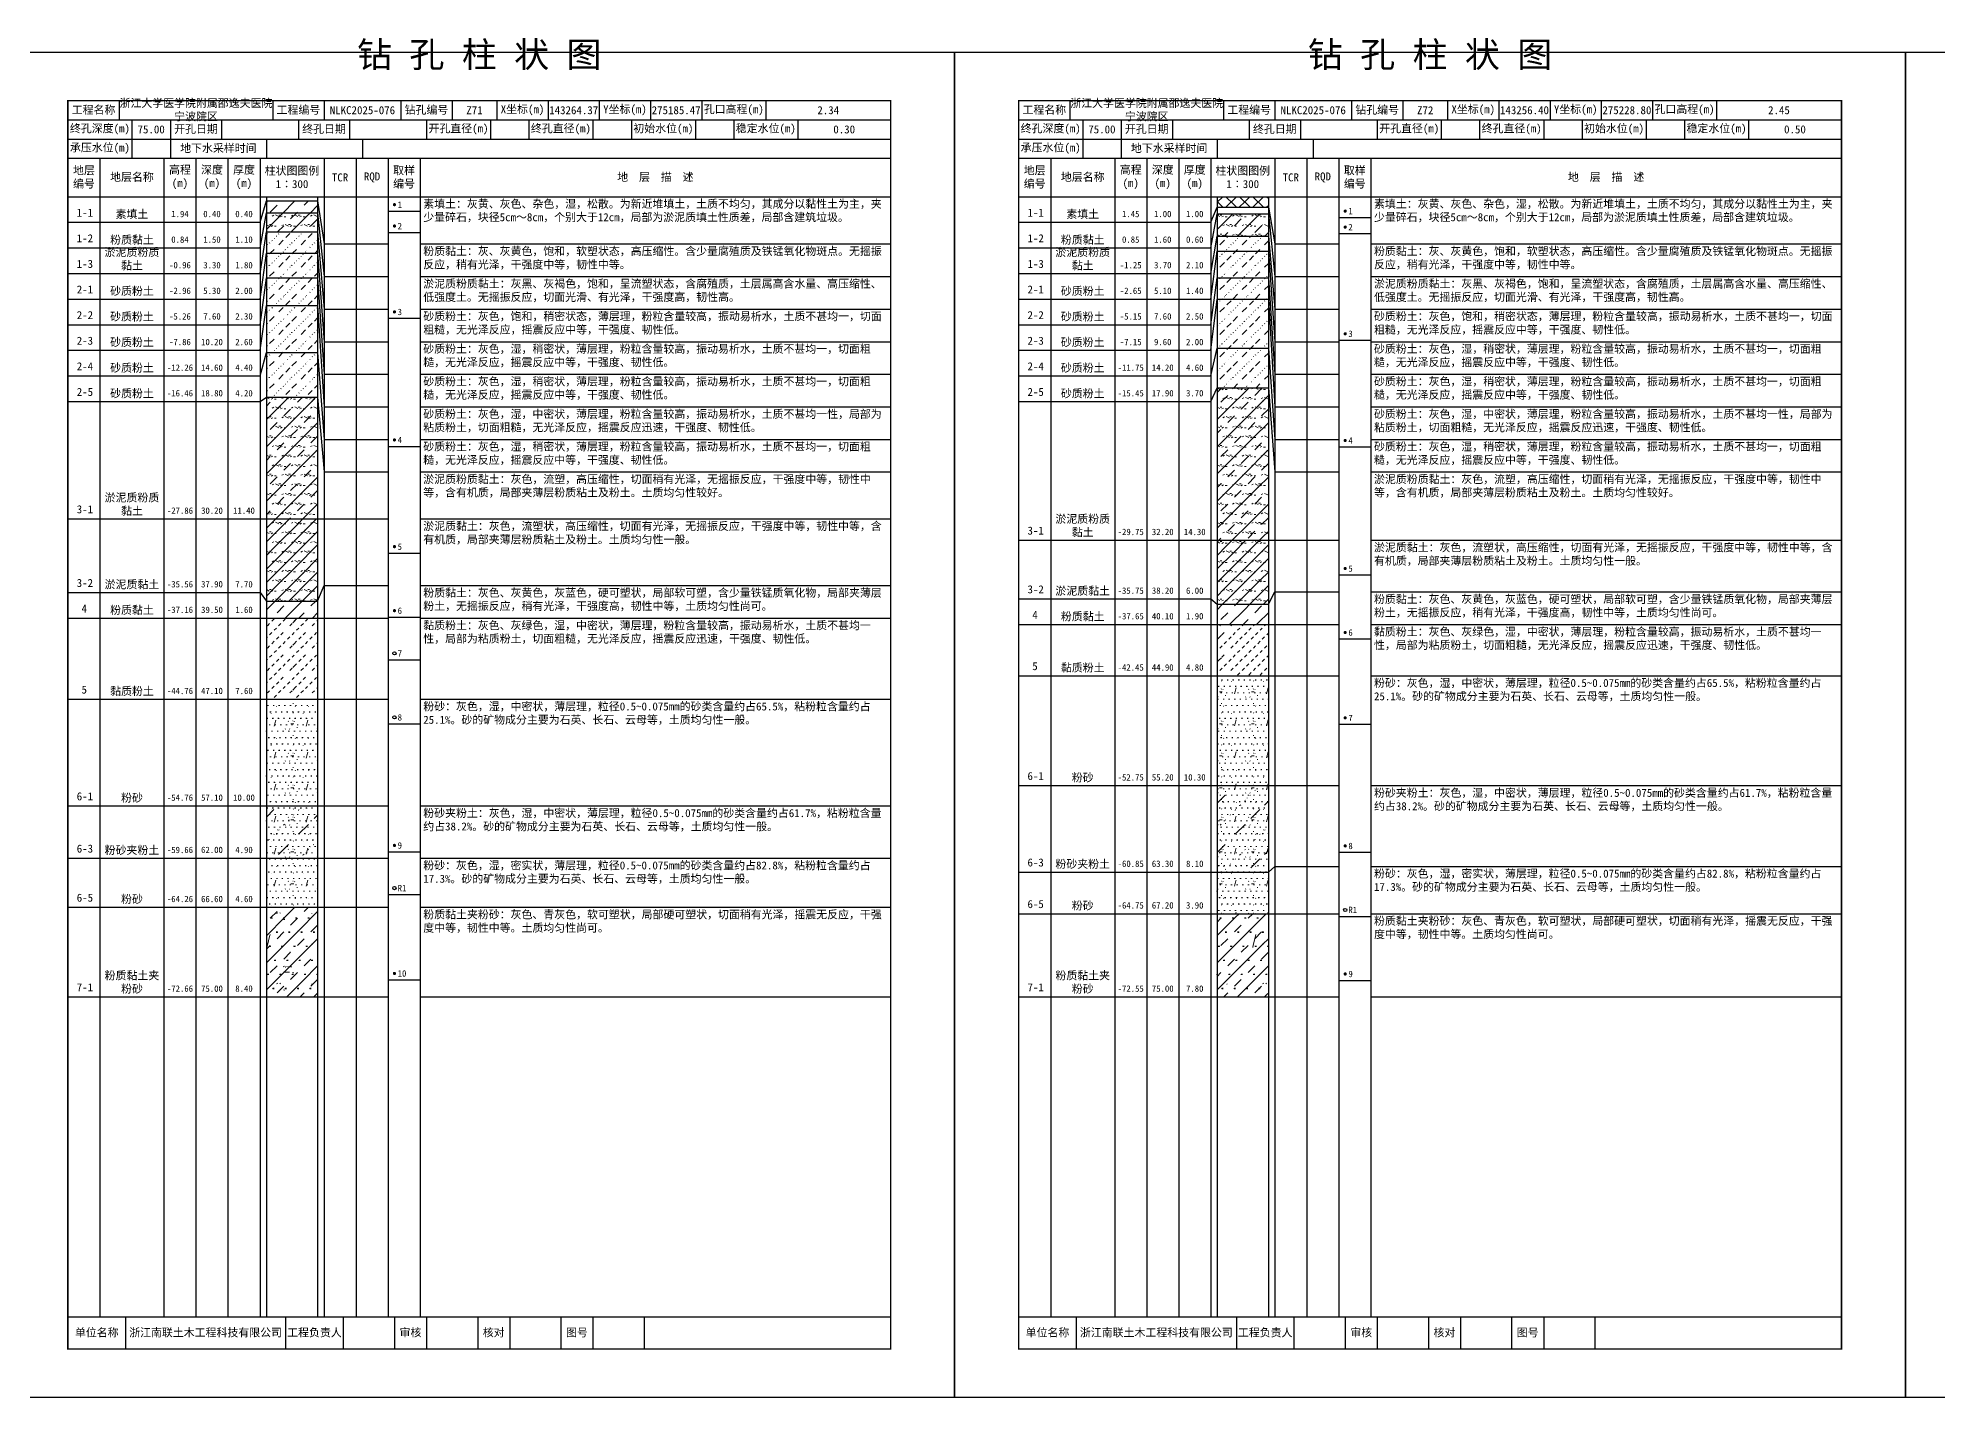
# Model space of a CAD drawing. Extents: x 297 to 65340, y 0 to 425.
# Drawn here: x 53471 to 54064, y 0 to 425 of the extents above; entities that cross this region are included whole.
import ezdxf
from ezdxf.enums import TextEntityAlignment as Align

# ---------------------------------------------------------------- set-up
doc = ezdxf.new("R2010")
doc.units = 0
doc.layers.get('0').update_dxf_attribs({"linetype": 'CONTINUOUS'})
doc.layers.add('FRAME', color=7, linetype='CONTINUOUS')
doc.layers.add('STRATUM', color=7, linetype='CONTINUOUS')
doc.layers.add('HATCH', color=7, linetype='CONTINUOUS', lineweight=13)
doc.styles.add('ST', font='')
doc.styles.get('ST').set_extended_font_data('SimSun')
pattern_1 = [(45, (0, 0), (-4.2426407, 4.2426407), [10, 0]), (45, (1.061, -3.182), (-2.12132034, 6.363961), [3, -3])]
pattern_2 = [(45, (0, 0), (-4.2426407, 4.2426407), [10, 0]), (45, (1.061, -3.182), (-2.12132034, 6.363961), [3, -3]), (26.565, (1.0741, -0.2536), (5.99982296, 5.99981224), [0.567, -12.849]), (0, (0.507, -0.2536), (0, 6), [0.567, -5.433]), (26.565, (-1.5813, 0), (5.99982296, 5.99981224), [0.567, -12.849]), (0, (-1.074, 0.2536), (0, 6), [0.567, -5.433]), (153.435, (0.5071, -0.2536), (-5.9998176, -5.36e-06), [1.134, -12.2826]), (26.565, (4.0741, 2.7464), (5.99982296, 5.99981224), [0.567, -12.849]), (0, (3.507, 2.7464), (0, 6), [0.567, -5.433]), (26.565, (1.4187, 3), (5.99982296, 5.99981224), [0.567, -12.849]), (0, (1.926, 3.2536), (0, 6), [0.567, -5.433]), (153.435, (3.5071, 2.7464), (-5.9998176, -5.36e-06), [1.134, -12.2826])]
pattern_3 = [(45.000006, (0, 0), (-7.3e-07, 6.99998237), [1.971956, -7.927535]), (45.000006, (2.813, 2.829), (-7.3e-07, 6.99998237), [1.99367, -7.905828]), (45.000006, (5.0675, 5.082), (-7.3e-07, 6.99998237), [1.813609, -8.085882]), (26.565052, (0, 3.5), (7.00000042, 7.00000017), [0.0965, -15.555976]), (36.869899, (0.7, 4.2), (6.999999835, 7.000000165), [0.197747, -34.802253]), (315.00001, (3.5, 6.976), (6.99998237, 1.2e-06), [0.033054, -9.866441]), (26.565052, (3.5, 0), (7.00000042, 7.00000017), [0.144749, -15.507727]), (26.565052, (4.2, 0.7), (7.00000042, 7.00000017), [0.10528, -15.547196]), (90.000004, (4.55, 1.05), (-7, -5e-07), [0.028767, -6.971233]), (26.565052, (4.9, 1.4), (7.00000042, 7.00000017), [0.091014, -31.213938]), (36.869899, (5.6, 2.1), (6.999999835, 7.000000165), [0.110692, -34.889308]), (45.000002, (6.3, 2.8), (-2.4e-07, 6.99998237), [0.109112, -9.790383]), (315.00001, (6.914, 3.548), (6.99998237, 1.2e-06), [0.033054, -9.866441]), (36.869898, (1.4, 4.9), (6.999999957, 7.000000043), [0.10224, -34.89776]), (53.130103, (2.1, 5.6), (13.999999763, 21.000000158), [0.134384, -34.865616]), (53.130103, (2.8, 6.3), (13.999999763, 21.000000158), [0.126246, -34.873754])]
pattern_4 = [(45, (0, 0), (-2.12132034, 2.12132034), [10, 0]), (26.565, (1.0741, -0.2536), (5.99982296, 5.99981224), [0.567, -12.849]), (0, (0.507, -0.2536), (0, 6), [0.567, -5.433]), (26.565, (-1.5813, 0), (5.99982296, 5.99981224), [0.567, -12.849]), (0, (-1.074, 0.2536), (0, 6), [0.567, -5.433]), (153.435, (0.5071, -0.2536), (-5.9998176, -5.36e-06), [1.134, -12.2826]), (26.565, (4.0741, 2.7464), (5.99982296, 5.99981224), [0.567, -12.849]), (0, (3.507, 2.7464), (0, 6), [0.567, -5.433]), (26.565, (1.4187, 3), (5.99982296, 5.99981224), [0.567, -12.849]), (0, (1.926, 3.2536), (0, 6), [0.567, -5.433]), (153.435, (3.5071, 2.7464), (-5.9998176, -5.36e-06), [1.134, -12.2826])]
pattern_5 = [(45.000005, (0, 0), (-6e-07, 6.99998237), [0.947297, -8.952198]), (45.000005, (1.4, 1.4), (-6e-07, 6.99998237), [0.986898, -8.912597]), (45.000005, (2.8, 2.8), (-6e-07, 6.99998237), [1.060182, -8.839313]), (45.000005, (4.2, 4.2), (-6e-07, 6.99998237), [0.949178, -8.950318]), (45.000005, (5.6, 5.6), (-6e-07, 6.99998237), [1.036501, -8.862994]), (45.000005, (3.5, 0), (-6e-07, 6.99998237), [1.013348, -8.886147]), (45.000005, (4.9, 1.4), (-6e-07, 6.99998237), [1.078956, -12.120371]), (45.000005, (6.3, 2.8), (-6e-07, 6.99998237), [0.998824, -8.900671]), (45.000003, (0.7, 4.2), (-3.7e-07, 6.99998237), [1.05533, -8.844165]), (45.000003, (2.1, 5.6), (-3.7e-07, 6.99998237), [1.036501, -8.862994])]
pattern_6 = [(82.875, (-0.8346, -1.206), (0.00036925, 10.000176442), [0.08929, -80.53371]), (143.13, (-0.7336, -1.2818), (-29.99996427, 20.00005359), [0.12627, -49.87373]), (172.875, (-0.5564, -1.304), (-70.000245666, 9.999660329), [0.17857, -80.44443]), (206.565, (-0.378, -1.2147), (-9.99970493, -9.99968706), [0.19954, -22.16046]), (243.435, (-0.2887, -1.0363), (8.93e-06, -9.999696), [0.19954, -22.16146]), (255.964, (-0.1994, -0.679), (-0.00020004, -9.99950129), [0.36813, -40.86287]), (255.964, (0.1106, 0.561), (-0.00020004, -9.99950129), [1.27838, -39.95262]), (255.964, (0.179, 0.835), (-0.00020004, -9.99950129), [0.28235, -40.94865]), (216.87, (0.3694, 1.0892), (-9.999982136, -10.000017864), [0.12627, -49.87373]), (243.435, (0.2683, 1.0135), (8.93e-06, -9.999696), [0.19954, -22.16146]), (206.565, (0.548, 1.1785), (-9.99970493, -9.99968706), [0.19954, -22.16046]), (172.875, (0.725, 1.1563), (-70.000245666, 9.999660329), [0.17857, -80.44443]), (143.13, (0.826, 1.0806), (-29.99996427, 20.00005359), [0.12627, -49.87373]), (82.875, (0.815, 0.992), (0.00036925, 10.000176442), [0.08929, -80.53371]), (0, (-0.33, 0.34), (0, 10), [0.89286, -9.10714]), (0, (0.025, 0), (1, 2), [0, -1.75]), (0, (0, 0.025), (1, 2), [0, -1.75]), (0, (0, 0), (1, 2), [0, -1.75]), (0, (-0.025, 0), (1, 2), [0, -1.75]), (0, (0, -0.025), (1, 2), [0, -1.75])]
pattern_7 = [(45.000006, (0, 0), (-1.6e-06, 15.3999612), [4.338303, -17.440577]), (45.000006, (6.188, 6.223), (-1.6e-06, 15.3999612), [4.386074, -17.3928216]), (45.000006, (11.148, 11.181), (-1.6e-06, 15.3999612), [3.98994, -17.7889404]), (26.565052, (0, 7.7), (15.4000009, 15.4000004), [0.2123, -34.223147]), (36.869899, (1.54, 9.24), (15.39999964, 15.40000036), [0.4350434, -76.5649566]), (315.00001, (7.7, 15.347), (15.3999612, 2.7e-06), [0.072719, -21.70617]), (26.565052, (7.7, 0), (15.4000009, 15.4000004), [0.318448, -34.1169994]), (26.565052, (9.24, 1.54), (15.4000009, 15.4000004), [0.231616, -34.203831]), (90.000004, (10.01, 2.31), (-15.4, -1e-06), [0.0632874, -15.3367126]), (26.565052, (10.78, 3.08), (15.4000009, 15.4000004), [0.200231, -68.670664]), (36.869899, (12.32, 4.62), (15.39999964, 15.40000036), [0.2435224, -76.7564776]), (45.000002, (13.86, 6.16), (-5e-07, 15.3999612), [0.2400464, -21.5388426]), (315.00001, (15.211, 7.805), (15.3999612, 2.7e-06), [0.072719, -21.70617]), (36.869898, (3.08, 10.78), (15.3999999, 15.4000001), [0.224928, -76.775072]), (53.130103, (4.62, 12.32), (30.79999948, 46.20000035), [0.295645, -76.704355]), (53.130103, (6.16, 13.86), (30.79999948, 46.20000035), [0.277741, -76.722259])]
pattern_8 = [(82.875, (-1.8361, -2.6533), (0.00081235, 22.00038817), [0.196438, -177.174162]), (143.13, (-1.614, -2.82), (-65.9999214, 44.0001179), [0.277794, -109.722206]), (172.875, (-1.224, -2.8687), (-154.00054047, 21.99925272), [0.392854, -176.977746]), (206.565, (-0.831, -2.672), (-21.9993508, -21.9993115), [0.438988, -48.753012]), (243.435, (-0.635, -2.28), (1.96e-05, -21.9993312), [0.438988, -48.755212]), (255.964, (-0.4387, -1.494), (-0.0004401, -21.99890283), [0.809886, -89.898314]), (255.964, (0.2434, 1.2344), (-0.0004401, -21.99890283), [2.812436, -87.895764]), (255.964, (0.394, 1.837), (-0.0004401, -21.99890283), [0.62117, -90.08703]), (216.87, (0.8126, 2.3963), (-21.9999607, -22.0000393), [0.277794, -109.722206]), (243.435, (0.59, 2.23), (1.96e-05, -21.9993312), [0.438988, -48.755212]), (206.565, (1.205, 2.593), (-21.9993508, -21.9993115), [0.438988, -48.753012]), (172.875, (1.595, 2.544), (-154.00054047, 21.99925272), [0.392854, -176.977746]), (143.13, (1.8173, 2.3772), (-65.9999214, 44.0001179), [0.277794, -109.722206]), (82.875, (1.793, 2.1823), (0.00081235, 22.00038817), [0.196438, -177.174162]), (0, (-0.725, 0.748), (0, 22), [1.964292, -20.035708]), (0, (0.055, 0), (2.2, 4.4), [0, -3.85]), (0, (0, 0.055), (2.2, 4.4), [0, -3.85]), (0, (0, 0), (2.2, 4.4), [0, -3.85]), (0, (-0.055, 0), (2.2, 4.4), [0, -3.85]), (0, (0, -0.055), (2.2, 4.4), [0, -3.85])]

# ---------------------------------------------------------------- blocks, each defined once
blk = doc.blocks.new('SolidCircle')
at = {"const_width": 0.5}
blk.add_lwpolyline([(-0.25, 0, 1), (0.25, 0, 1)], format="xyb", close=True, dxfattribs=at)

msp = doc.modelspace()

# ---------------------------------------------------------------- hatches: boundary and pattern name
at = {"layer": 'HATCH'}
h = msp.add_hatch(dxfattribs=at)
h.set_pattern_fill('STT', color=256, style=0)
h.set_pattern_definition([(45, (0, 0), (-2.12132034, 2.12132034), [10, 0]), (135, (0, 0), (-2.12132034, -2.12132034), [10, 0])])
h.paths.add_polyline_path([(53855, 375), (53839, 375), (53839, 371.67), (53855, 371.67)])
h = msp.add_hatch(dxfattribs=at)
h.set_pattern_fill('FZNT', color=256, style=0)
h.set_pattern_definition(pattern_1)
h.paths.add_polyline_path([(53558, 373.67), (53542, 373.67), (53542, 370), (53558, 370)])
h = msp.add_hatch(dxfattribs=at)
h.set_pattern_fill('YNFNT', color=256, style=0)
h.set_pattern_definition(pattern_2)
h.paths.add_polyline_path([(53558, 370), (53542, 370), (53542, 364), (53558, 364)])
h = msp.add_hatch(dxfattribs=at)
h.set_pattern_fill('YNFNT', color=256, style=0)
h.set_pattern_definition(pattern_2)
h.paths.add_polyline_path([(53855, 369.67), (53839, 369.67), (53839, 362.67), (53855, 362.67)])
h = msp.add_hatch(dxfattribs=at)
h.set_pattern_fill('SZFT', color=256, style=0)
h.set_pattern_definition(pattern_3)
h.paths.add_polyline_path([(53558, 364), (53542, 364), (53542, 357.33), (53558, 357.33)])
h = msp.add_hatch(dxfattribs=at)
h.set_pattern_fill('SZFT', color=256, style=0)
h.set_pattern_definition(pattern_3)
h.paths.add_polyline_path([(53855, 362.67), (53839, 362.67), (53839, 358), (53855, 358)])
h = msp.add_hatch(dxfattribs=at)
h.set_pattern_fill('SZFT', color=256, style=0)
h.set_pattern_definition(pattern_3)
h.paths.add_polyline_path([(53558, 357.33), (53542, 357.33), (53542, 349.67), (53558, 349.67)])
h = msp.add_hatch(dxfattribs=at)
h.set_pattern_fill('SZFT', color=256, style=0)
h.set_pattern_definition(pattern_3)
h.paths.add_polyline_path([(53855, 358), (53839, 358), (53839, 349.67), (53855, 349.67)])
h = msp.add_hatch(dxfattribs=at)
h.set_pattern_fill('SZFT', color=256, style=0)
h.set_pattern_definition(pattern_3)
h.paths.add_polyline_path([(53558, 349.67), (53542, 349.67), (53542, 341), (53558, 341)])
h = msp.add_hatch(dxfattribs=at)
h.set_pattern_fill('SZFT', color=256, style=0)
h.set_pattern_definition(pattern_3)
h.paths.add_polyline_path([(53855, 349.67), (53839, 349.67), (53839, 343), (53855, 343)])
h = msp.add_hatch(dxfattribs=at)
h.set_pattern_fill('SZFT', color=256, style=0)
h.set_pattern_definition(pattern_3)
h.paths.add_polyline_path([(53558, 341), (53542, 341), (53542, 326.33), (53558, 326.33)])
h = msp.add_hatch(dxfattribs=at)
h.set_pattern_fill('SZFT', color=256, style=0)
h.set_pattern_definition(pattern_3)
h.paths.add_polyline_path([(53855, 343), (53839, 343), (53839, 327.67), (53855, 327.67)])
h = msp.add_hatch(dxfattribs=at)
h.set_pattern_fill('SZFT', color=256, style=0)
h.set_pattern_definition(pattern_3)
h.paths.add_polyline_path([(53558, 326.33), (53542, 326.33), (53542, 312.33), (53558, 312.33)])
h = msp.add_hatch(dxfattribs=at)
h.set_pattern_fill('SZFT', color=256, style=0)
h.set_pattern_definition(pattern_3)
h.paths.add_polyline_path([(53855, 327.67), (53839, 327.67), (53839, 315.33), (53855, 315.33)])
h = msp.add_hatch(dxfattribs=at)
h.set_pattern_fill('YNFNT', color=256, style=0)
h.set_pattern_definition(pattern_2)
h.paths.add_polyline_path([(53855, 315.33), (53839, 315.33), (53839, 267.67), (53855, 267.67)])
h = msp.add_hatch(dxfattribs=at)
h.set_pattern_fill('YNFNT', color=256, style=0)
h.set_pattern_definition(pattern_2)
h.paths.add_polyline_path([(53558, 312.33), (53542, 312.33), (53542, 274.33), (53558, 274.33)])
h = msp.add_hatch(dxfattribs=at)
h.set_pattern_fill('YNNT', color=256, style=0)
h.set_pattern_definition(pattern_4)
h.paths.add_polyline_path([(53558, 274.33), (53542, 274.33), (53542, 248.67), (53558, 248.67)])
h = msp.add_hatch(dxfattribs=at)
h.set_pattern_fill('YNNT', color=256, style=0)
h.set_pattern_definition(pattern_4)
h.paths.add_polyline_path([(53855, 267.67), (53839, 267.67), (53839, 247.67), (53855, 247.67)])
h = msp.add_hatch(dxfattribs=at)
h.set_pattern_fill('FZNT', color=256, style=0)
h.set_pattern_definition(pattern_1)
h.paths.add_polyline_path([(53558, 248.67), (53542, 248.67), (53542, 243.33), (53558, 243.33)])
h = msp.add_hatch(dxfattribs=at)
h.set_pattern_fill('NZFT', color=256, style=0)
h.set_pattern_definition(pattern_5)
h.paths.add_polyline_path([(53558, 243.33), (53542, 243.33), (53542, 218), (53558, 218)])
h = msp.add_hatch(dxfattribs=at)
h.set_pattern_fill('FZNT', color=256, style=0)
h.set_pattern_definition(pattern_1)
h.paths.add_polyline_path([(53855, 247.67), (53839, 247.67), (53839, 241.33), (53855, 241.33)])
h = msp.add_hatch(dxfattribs=at)
h.set_pattern_fill('NZFT', color=256, style=0)
h.set_pattern_definition(pattern_5)
h.paths.add_polyline_path([(53855, 241.33), (53839, 241.33), (53839, 225.33), (53855, 225.33)])
h = msp.add_hatch(dxfattribs=at)
h.set_pattern_fill('FS', color=256, style=0)
h.set_pattern_definition(pattern_6)
h.paths.add_polyline_path([(53855, 225.33), (53839, 225.33), (53839, 191), (53855, 191)])
h = msp.add_hatch(dxfattribs=at)
h.set_pattern_fill('FS', color=256, style=0)
h.set_pattern_definition(pattern_6)
h.paths.add_polyline_path([(53558, 218), (53542, 218), (53542, 184.67), (53558, 184.67)])
h = msp.add_hatch(dxfattribs=at)
h.set_pattern_fill('FS', color=256, style=0)
h.set_pattern_definition(pattern_6)
h.paths.add_polyline_path([(53855, 191), (53839, 191), (53839, 164), (53855, 164)])
h = msp.add_hatch(dxfattribs=at)
h.set_pattern_fill('SZFT', color=256, scale=2.2, style=0)
h.set_pattern_definition(pattern_7)
h.paths.add_polyline_path([(53855, 191), (53839, 191), (53839, 164), (53855, 164)])
h = msp.add_hatch(dxfattribs=at)
h.set_pattern_fill('FS', color=256, style=0)
h.set_pattern_definition(pattern_6)
h.paths.add_polyline_path([(53558, 184.67), (53542, 184.67), (53542, 168.33), (53558, 168.33)])
h = msp.add_hatch(dxfattribs=at)
h.set_pattern_fill('SZFT', color=256, scale=2.2, style=0)
h.set_pattern_definition(pattern_7)
h.paths.add_polyline_path([(53558, 184.67), (53542, 184.67), (53542, 168.33), (53558, 168.33)])
h = msp.add_hatch(dxfattribs=at)
h.set_pattern_fill('FS', color=256, style=0)
h.set_pattern_definition(pattern_6)
h.paths.add_polyline_path([(53558, 168.33), (53542, 168.33), (53542, 153), (53558, 153)])
h = msp.add_hatch(dxfattribs=at)
h.set_pattern_fill('FS', color=256, style=0)
h.set_pattern_definition(pattern_6)
h.paths.add_polyline_path([(53855, 164), (53839, 164), (53839, 151), (53855, 151)])
h = msp.add_hatch(dxfattribs=at)
h.set_pattern_fill('FZNT', color=256, style=0)
h.set_pattern_definition(pattern_1)
h.paths.add_polyline_path([(53558, 153), (53542, 153), (53542, 125), (53558, 125)])
h = msp.add_hatch(dxfattribs=at)
h.set_pattern_fill('FS', color=256, scale=2.2, style=0)
h.set_pattern_definition(pattern_8)
h.paths.add_polyline_path([(53558, 153), (53542, 153), (53542, 125), (53558, 125)])
h = msp.add_hatch(dxfattribs=at)
h.set_pattern_fill('FZNT', color=256, style=0)
h.set_pattern_definition(pattern_1)
h.paths.add_polyline_path([(53855, 151), (53839, 151), (53839, 125), (53855, 125)])
h = msp.add_hatch(dxfattribs=at)
h.set_pattern_fill('FS', color=256, scale=2.2, style=0)
h.set_pattern_definition(pattern_8)
h.paths.add_polyline_path([(53855, 151), (53839, 151), (53839, 125), (53855, 125)])

# ---------------------------------------------------------------- linework, layer by layer
at = {"layer": 'FRAME', "color": 245, "linetype": 'Continuous'}
for points in [[(53460, 0), (53757, 0), (53757, 420), (53460, 420)], [(53757, 0), (54054, 0), (54054, 420), (53757, 420)], [(54054, 0), (54351, 0), (54351, 420), (54054, 420)]]:
    msp.add_lwpolyline(points, close=True, dxfattribs=at)
at = {"layer": 'FRAME', "linetype": 'Continuous', "const_width": 0.5}
for points in [[(53480, 15), (53737, 15), (53737, 405), (53480, 405)], [(53777, 15), (54034, 15), (54034, 405), (53777, 405)]]:
    msp.add_lwpolyline(points, close=True, dxfattribs=at)
at = {"layer": 'FRAME', "color": 0, "linetype": 'Continuous'}
for points in [[(53496, 405), (53496, 399)], [(53544, 405), (53544, 399)], [(53560, 405), (53560, 399)], [(53584, 405), (53584, 399)], [(53600, 405), (53600, 399)], [(53614, 405), (53614, 399)], [(53630, 405), (53630, 399)], [(53646, 405), (53646, 399)], [(53662, 405), (53662, 399)], [(53678, 405), (53678, 399)], [(53698, 405), (53698, 399)], [(53737, 405), (53737, 399)], [(53793, 405), (53793, 399)], [(53841, 405), (53841, 399)], [(53857, 405), (53857, 399)], [(53881, 405), (53881, 399)], [(53897, 405), (53897, 399)], [(53911, 405), (53911, 399)], [(53927, 405), (53927, 399)], [(53943, 405), (53943, 399)], [(53959, 405), (53959, 399)], [(53975, 405), (53975, 399)], [(53995, 405), (53995, 399)], [(54034, 405), (54034, 399)], [(53480, 399), (53737, 399)], [(53500, 399), (53500, 393)], [(53512, 399), (53512, 393)], [(53528, 399), (53528, 393)], [(53552, 399), (53552, 393)], [(53568, 399), (53568, 393)], [(53592, 399), (53592, 393)], [(53612, 399), (53612, 393)], [(53624, 399), (53624, 393)], [(53644, 399), (53644, 393)], [(53656, 399), (53656, 393)], [(53676, 399), (53676, 393)], [(53688, 399), (53688, 393)], [(53708, 399), (53708, 393)], [(53737, 399), (53737, 393)], [(53777, 399), (54034, 399)], [(53797, 399), (53797, 393)], [(53809, 399), (53809, 393)], [(53825, 399), (53825, 393)], [(53849, 399), (53849, 393)], [(53865, 399), (53865, 393)], [(53889, 399), (53889, 393)], [(53909, 399), (53909, 393)], [(53921, 399), (53921, 393)], [(53941, 399), (53941, 393)], [(53953, 399), (53953, 393)], [(53973, 399), (53973, 393)], [(53985, 399), (53985, 393)], [(54005, 399), (54005, 393)], [(54034, 399), (54034, 393)], [(53480, 393), (53737, 393)], [(53500, 393), (53500, 387)], [(53512, 393), (53512, 387)], [(53542, 393), (53542, 387)], [(53572, 393), (53572, 387)], [(53777, 393), (54034, 393)], [(53797, 393), (53797, 387)], [(53809, 393), (53809, 387)], [(53839, 393), (53839, 387)], [(53869, 393), (53869, 387)], [(53480, 387), (53737, 387)], [(53490, 387), (53490, 25)], [(53510, 387), (53510, 25)], [(53520, 387), (53520, 25)], [(53530, 387), (53530, 25)], [(53540, 387), (53540, 25)], [(53560, 387), (53560, 25)], [(53570, 387), (53570, 25)], [(53580, 387), (53580, 25)], [(53590, 387), (53590, 25)], [(53737, 387), (53737, 25)], [(53777, 387), (54034, 387)], [(53787, 387), (53787, 25)], [(53807, 387), (53807, 25)], [(53817, 387), (53817, 25)], [(53827, 387), (53827, 25)], [(53837, 387), (53837, 25)], [(53857, 387), (53857, 25)], [(53867, 387), (53867, 25)], [(53877, 387), (53877, 25)], [(53887, 387), (53887, 25)], [(54034, 387), (54034, 25)], [(53480, 375), (53737, 375)], [(53542, 375), (53542, 25)], [(53558, 375), (53558, 25)], [(53777, 375), (54034, 375)], [(53839, 375), (53839, 25)], [(53855, 375), (53855, 25)], [(53480, 25), (53737, 25)], [(53498, 25), (53498, 15)], [(53548, 25), (53548, 15)], [(53566, 25), (53566, 15)], [(53582, 25), (53582, 15)], [(53592, 25), (53592, 15)], [(53608, 25), (53608, 15)], [(53618, 25), (53618, 15)], [(53634, 25), (53634, 15)], [(53644, 25), (53644, 15)], [(53660, 25), (53660, 15)], [(53777, 25), (54034, 25)], [(53795, 25), (53795, 15)], [(53845, 25), (53845, 15)], [(53863, 25), (53863, 15)], [(53879, 25), (53879, 15)], [(53889, 25), (53889, 15)], [(53905, 25), (53905, 15)], [(53915, 25), (53915, 15)], [(53931, 25), (53931, 15)], [(53941, 25), (53941, 15)], [(53957, 25), (53957, 15)]]:
    msp.add_lwpolyline(points, dxfattribs=at)
at = {"layer": 'STRATUM', "linetype": 'Continuous'}
for points in [[(53540, 367), (53542, 373.67), (53558, 373.67), (53560, 360.23)], [(53540, 359), (53542, 370), (53558, 370), (53560, 350.06)], [(53580, 370.5), (53590, 370.5)], [(53837, 367), (53839, 371.67), (53855, 371.67), (53857, 360.23)], [(53837, 359), (53839, 369.67), (53855, 369.67), (53857, 350.06)], [(53877, 368.5), (53887, 368.5)], [(53480, 367), (53490, 367)], [(53490, 367), (53510, 367)], [(53510, 367), (53520, 367)], [(53520, 367), (53530, 367)], [(53530, 367), (53540, 367)], [(53540, 351), (53542, 364), (53558, 364), (53560, 339.88)], [(53580, 363.83), (53590, 363.83)], [(53777, 367), (53787, 367)], [(53787, 367), (53807, 367)], [(53807, 367), (53817, 367)], [(53817, 367), (53827, 367)], [(53827, 367), (53837, 367)], [(53837, 351), (53839, 362.67), (53855, 362.67), (53857, 339.88)], [(53877, 363.5), (53887, 363.5)], [(53480, 359), (53490, 359)], [(53490, 359), (53510, 359)], [(53510, 359), (53520, 359)], [(53520, 359), (53530, 359)], [(53530, 359), (53540, 359)], [(53540, 343), (53542, 357.33), (53558, 357.33), (53560, 329.7)], [(53560, 360.23), (53570, 360.23)], [(53570, 360.23), (53580, 360.23)], [(53590, 360.23), (53737, 360.23)], [(53777, 359), (53787, 359)], [(53787, 359), (53807, 359)], [(53807, 359), (53817, 359)], [(53817, 359), (53827, 359)], [(53827, 359), (53837, 359)], [(53837, 343), (53839, 358), (53855, 358), (53857, 329.7)], [(53857, 360.23), (53867, 360.23)], [(53867, 360.23), (53877, 360.23)], [(53887, 360.23), (54034, 360.23)], [(53480, 351), (53490, 351)], [(53490, 351), (53510, 351)], [(53510, 351), (53520, 351)], [(53520, 351), (53530, 351)], [(53530, 351), (53540, 351)], [(53560, 350.06), (53570, 350.06)], [(53570, 350.06), (53580, 350.06)], [(53590, 350.06), (53737, 350.06)], [(53777, 351), (53787, 351)], [(53787, 351), (53807, 351)], [(53807, 351), (53817, 351)], [(53817, 351), (53827, 351)], [(53827, 351), (53837, 351)], [(53857, 350.06), (53867, 350.06)], [(53867, 350.06), (53877, 350.06)], [(53887, 350.06), (54034, 350.06)], [(53540, 335), (53542, 349.67), (53558, 349.67), (53560, 319.53)], [(53837, 335), (53839, 349.67), (53855, 349.67), (53857, 319.53)], [(53480, 343), (53490, 343)], [(53490, 343), (53510, 343)], [(53510, 343), (53520, 343)], [(53520, 343), (53530, 343)], [(53530, 343), (53540, 343)], [(53540, 327), (53542, 341), (53558, 341), (53560, 309.35)], [(53560, 339.88), (53570, 339.88)], [(53570, 339.88), (53580, 339.88)], [(53590, 339.88), (53737, 339.88)], [(53777, 343), (53787, 343)], [(53787, 343), (53807, 343)], [(53807, 343), (53817, 343)], [(53817, 343), (53827, 343)], [(53827, 343), (53837, 343)], [(53837, 327), (53839, 343), (53855, 343), (53857, 309.35)], [(53857, 339.88), (53867, 339.88)], [(53867, 339.88), (53877, 339.88)], [(53887, 339.88), (54034, 339.88)], [(53480, 335), (53490, 335)], [(53490, 335), (53510, 335)], [(53510, 335), (53520, 335)], [(53520, 335), (53530, 335)], [(53530, 335), (53540, 335)], [(53580, 337), (53590, 337)], [(53777, 335), (53787, 335)], [(53787, 335), (53807, 335)], [(53807, 335), (53817, 335)], [(53817, 335), (53827, 335)], [(53827, 335), (53837, 335)], [(53480, 327), (53490, 327)], [(53490, 327), (53510, 327)], [(53510, 327), (53520, 327)], [(53520, 327), (53530, 327)], [(53530, 327), (53540, 327)], [(53540, 319), (53542, 326.33), (53558, 326.33), (53560, 299.17)], [(53560, 329.7), (53570, 329.7)], [(53570, 329.7), (53580, 329.7)], [(53590, 329.7), (53737, 329.7)], [(53777, 327), (53787, 327)], [(53787, 327), (53807, 327)], [(53807, 327), (53817, 327)], [(53817, 327), (53827, 327)], [(53827, 327), (53837, 327)], [(53837, 319), (53839, 327.67), (53855, 327.67), (53857, 299.17)], [(53857, 329.7), (53867, 329.7)], [(53867, 329.7), (53877, 329.7)], [(53877, 330.17), (53887, 330.17)], [(53887, 329.7), (54034, 329.7)], [(53480, 319), (53490, 319)], [(53490, 319), (53510, 319)], [(53510, 319), (53520, 319)], [(53520, 319), (53530, 319)], [(53530, 319), (53540, 319)], [(53560, 319.53), (53570, 319.53)], [(53570, 319.53), (53580, 319.53)], [(53590, 319.53), (53737, 319.53)], [(53777, 319), (53787, 319)], [(53787, 319), (53807, 319)], [(53807, 319), (53817, 319)], [(53817, 319), (53827, 319)], [(53827, 319), (53837, 319)], [(53837, 311), (53839, 315.33), (53855, 315.33), (53857, 289)], [(53857, 319.53), (53867, 319.53)], [(53867, 319.53), (53877, 319.53)], [(53887, 319.53), (54034, 319.53)], [(53480, 311), (53490, 311)], [(53490, 311), (53510, 311)], [(53510, 311), (53520, 311)], [(53520, 311), (53530, 311)], [(53530, 311), (53540, 311)], [(53540, 311), (53542, 312.33), (53558, 312.33), (53560, 289)], [(53560, 309.35), (53570, 309.35)], [(53570, 309.35), (53580, 309.35)], [(53590, 309.35), (53737, 309.35)], [(53777, 311), (53787, 311)], [(53787, 311), (53807, 311)], [(53807, 311), (53817, 311)], [(53817, 311), (53827, 311)], [(53827, 311), (53837, 311)], [(53857, 309.35), (53867, 309.35)], [(53867, 309.35), (53877, 309.35)], [(53887, 309.35), (54034, 309.35)], [(53560, 299.17), (53570, 299.17)], [(53570, 299.17), (53580, 299.17)], [(53580, 297), (53590, 297)], [(53590, 299.17), (53737, 299.17)], [(53857, 299.17), (53867, 299.17)], [(53867, 299.17), (53877, 299.17)], [(53877, 296.83), (53887, 296.83)], [(53887, 299.17), (54034, 299.17)], [(53560, 289), (53570, 289)], [(53570, 289), (53580, 289)], [(53590, 289), (53737, 289)], [(53857, 289), (53867, 289)], [(53867, 289), (53877, 289)], [(53887, 289), (54034, 289)], [(53480, 274.33), (53490, 274.33)], [(53490, 274.33), (53510, 274.33)], [(53510, 274.33), (53520, 274.33)], [(53520, 274.33), (53530, 274.33)], [(53530, 274.33), (53540, 274.33)], [(53540, 274.33), (53542, 274.33), (53558, 274.33), (53560, 274.33)], [(53560, 274.33), (53570, 274.33)], [(53570, 274.33), (53580, 274.33)], [(53590, 274.33), (53737, 274.33)], [(53777, 267.67), (53787, 267.67)], [(53787, 267.67), (53807, 267.67)], [(53807, 267.67), (53817, 267.67)], [(53817, 267.67), (53827, 267.67)], [(53827, 267.67), (53837, 267.67)], [(53837, 267.67), (53839, 267.67), (53855, 267.67), (53857, 267.67)], [(53857, 267.67), (53867, 267.67)], [(53867, 267.67), (53877, 267.67)], [(53887, 267.67), (54034, 267.67)], [(53580, 263.67), (53590, 263.67)], [(53877, 256.83), (53887, 256.83)], [(53480, 251.33), (53490, 251.33)], [(53490, 251.33), (53510, 251.33)], [(53510, 251.33), (53520, 251.33)], [(53520, 251.33), (53530, 251.33)], [(53530, 251.33), (53540, 251.33)], [(53540, 251.33), (53542, 248.67), (53558, 248.67), (53560, 253.51)], [(53560, 253.51), (53570, 253.51)], [(53570, 253.51), (53580, 253.51)], [(53590, 253.51), (53737, 253.51)], [(53777, 249.33), (53787, 249.33)], [(53787, 249.33), (53807, 249.33)], [(53807, 249.33), (53817, 249.33)], [(53817, 249.33), (53827, 249.33)], [(53827, 249.33), (53837, 249.33)], [(53837, 249.33), (53839, 247.67), (53855, 247.67), (53857, 251.51)], [(53857, 251.51), (53867, 251.51)], [(53867, 251.51), (53877, 251.51)], [(53887, 251.51), (54034, 251.51)], [(53480, 243.33), (53490, 243.33)], [(53490, 243.33), (53510, 243.33)], [(53510, 243.33), (53520, 243.33)], [(53520, 243.33), (53530, 243.33)], [(53530, 243.33), (53540, 243.33)], [(53540, 243.33), (53542, 243.33), (53558, 243.33), (53560, 243.33)], [(53560, 243.33), (53570, 243.33)], [(53570, 243.33), (53580, 243.33)], [(53580, 243.67), (53590, 243.67)], [(53590, 243.33), (53737, 243.33)], [(53777, 241.33), (53787, 241.33)], [(53787, 241.33), (53807, 241.33)], [(53807, 241.33), (53817, 241.33)], [(53817, 241.33), (53827, 241.33)], [(53827, 241.33), (53837, 241.33)], [(53837, 241.33), (53839, 241.33), (53855, 241.33), (53857, 241.33)], [(53857, 241.33), (53867, 241.33)], [(53867, 241.33), (53877, 241.33)], [(53887, 241.33), (54034, 241.33)], [(53877, 236.83), (53887, 236.83)], [(53580, 230.33), (53590, 230.33)], [(53777, 225.33), (53787, 225.33)], [(53787, 225.33), (53807, 225.33)], [(53807, 225.33), (53817, 225.33)], [(53817, 225.33), (53827, 225.33)], [(53827, 225.33), (53837, 225.33)], [(53837, 225.33), (53839, 225.33), (53855, 225.33), (53857, 225.33)], [(53857, 225.33), (53867, 225.33)], [(53867, 225.33), (53877, 225.33)], [(53887, 225.33), (54034, 225.33)], [(53480, 218), (53490, 218)], [(53490, 218), (53510, 218)], [(53510, 218), (53520, 218)], [(53520, 218), (53530, 218)], [(53530, 218), (53540, 218)], [(53540, 218), (53542, 218), (53558, 218), (53560, 218)], [(53560, 218), (53570, 218)], [(53570, 218), (53580, 218)], [(53590, 218), (53737, 218)], [(53580, 210.33), (53590, 210.33)], [(53877, 210.17), (53887, 210.17)], [(53777, 191), (53787, 191)], [(53787, 191), (53807, 191)], [(53807, 191), (53817, 191)], [(53817, 191), (53827, 191)], [(53827, 191), (53837, 191)], [(53837, 191), (53839, 191), (53855, 191), (53857, 191)], [(53857, 191), (53867, 191)], [(53867, 191), (53877, 191)], [(53887, 191), (54034, 191)], [(53480, 184.67), (53490, 184.67)], [(53490, 184.67), (53510, 184.67)], [(53510, 184.67), (53520, 184.67)], [(53520, 184.67), (53530, 184.67)], [(53530, 184.67), (53540, 184.67)], [(53540, 184.67), (53542, 184.67), (53558, 184.67), (53560, 184.67)], [(53560, 184.67), (53570, 184.67)], [(53570, 184.67), (53580, 184.67)], [(53590, 184.67), (53737, 184.67)], [(53480, 168.33), (53490, 168.33)], [(53490, 168.33), (53510, 168.33)], [(53510, 168.33), (53520, 168.33)], [(53520, 168.33), (53530, 168.33)], [(53530, 168.33), (53540, 168.33)], [(53540, 168.33), (53542, 168.33), (53558, 168.33), (53560, 168.33)], [(53560, 168.33), (53570, 168.33)], [(53570, 168.33), (53580, 168.33)], [(53580, 170.33), (53590, 170.33)], [(53590, 168.33), (53737, 168.33)], [(53877, 170.17), (53887, 170.17)], [(53777, 164), (53787, 164)], [(53787, 164), (53807, 164)], [(53807, 164), (53817, 164)], [(53817, 164), (53827, 164)], [(53827, 164), (53837, 164)], [(53837, 164), (53839, 164), (53855, 164), (53857, 165.77)], [(53857, 165.77), (53867, 165.77)], [(53867, 165.77), (53877, 165.77)], [(53887, 165.77), (54034, 165.77)], [(53580, 157), (53590, 157)], [(53480, 153), (53490, 153)], [(53490, 153), (53510, 153)], [(53510, 153), (53520, 153)], [(53520, 153), (53530, 153)], [(53530, 153), (53540, 153)], [(53540, 153), (53542, 153), (53558, 153), (53560, 153)], [(53560, 153), (53570, 153)], [(53570, 153), (53580, 153)], [(53590, 153), (53737, 153)], [(53777, 151), (53787, 151)], [(53787, 151), (53807, 151)], [(53807, 151), (53817, 151)], [(53817, 151), (53827, 151)], [(53827, 151), (53837, 151)], [(53837, 151), (53839, 151), (53855, 151), (53857, 151)], [(53857, 151), (53867, 151)], [(53867, 151), (53877, 151)], [(53877, 150.17), (53887, 150.17)], [(53887, 151), (54034, 151)], [(53480, 125), (53490, 125)], [(53490, 125), (53510, 125)], [(53510, 125), (53520, 125)], [(53520, 125), (53530, 125)], [(53530, 125), (53540, 125)], [(53540, 125), (53542, 125), (53558, 125), (53560, 125)], [(53560, 125), (53570, 125)], [(53570, 125), (53580, 125)], [(53580, 130.33), (53590, 130.33)], [(53590, 125), (53737, 125)], [(53777, 125), (53787, 125)], [(53787, 125), (53807, 125)], [(53807, 125), (53817, 125)], [(53817, 125), (53827, 125)], [(53827, 125), (53837, 125)], [(53837, 125), (53839, 125), (53855, 125), (53857, 125)], [(53857, 125), (53867, 125)], [(53867, 125), (53877, 125)], [(53877, 130.17), (53887, 130.17)], [(53887, 125), (54034, 125)]]:
    msp.add_lwpolyline(points, dxfattribs=at)
at = {"layer": 'STRATUM'}
for centre in [(53582, 232.33), (53582, 212.33), (53582, 159), (53879, 152.17)]:
    msp.add_circle(centre, 0.5, dxfattribs=at)

# ---------------------------------------------------------------- block references
for p in [(53582, 372.5), (53879, 370.5), (53582, 365.83), (53879, 365.5), (53582, 339), (53879, 332.17), (53582, 299), (53879, 298.83), (53582, 265.67), (53879, 258.83), (53582, 245.67), (53879, 238.83), (53879, 212.17), (53582, 172.33), (53879, 172.17), (53582, 132.33), (53879, 132.17)]:
    msp.add_blockref('SolidCircle', p, dxfattribs=at)

# ---------------------------------------------------------------- texts
at = {"layer": 'FRAME', "style": 'ST'}
for p in [(53608.5, 413), (53905.5, 413)]:
    msp.add_text('钻 孔 柱 状 图', height=8, dxfattribs=at).set_placement(p, align=Align.BOTTOM_CENTER)
at = {"layer": 'FRAME', "char_height": 2.5, "attachment_point": 5, "style": 'ST'}
for s, insert, width in [('工程名称', (53488, 402), 16), ('浙江大学医学院附属邵逸夫医院宁波院区', (53520, 402), 48), ('工程编号', (53552, 402), 16), ('钻孔编号', (53592, 402), 16), ('X坐标(m)', (53622, 402), 16), ('Y坐标(m)', (53654, 402), 16), ('孔口高程(m)', (53688, 402), 20), ('工程名称', (53785, 402), 16), ('浙江大学医学院附属邵逸夫医院宁波院区', (53817, 402), 48), ('工程编号', (53849, 402), 16), ('钻孔编号', (53889, 402), 16), ('X坐标(m)', (53919, 402), 16), ('Y坐标(m)', (53951, 402), 16), ('孔口高程(m)', (53985, 402), 20), ('终孔深度(m)', (53490, 396), 20), ('开孔日期', (53520, 396), 16), ('终孔日期', (53560, 396), 16), ('NLKC2025-076', (53572, 402), 24), ('开孔直径(m)', (53602, 396), 20), ('Z71', (53607, 402), 14), ('终孔直径(m)', (53634, 396), 20), ('143264.37', (53638, 402), 16), ('初始水位(m)', (53666, 396), 20), ('275185.47', (53670, 402), 16), ('稳定水位(m)', (53698, 396), 20), ('2.34', (53717.5, 402), 39), ('终孔深度(m)', (53787, 396), 20), ('开孔日期', (53817, 396), 16), ('终孔日期', (53857, 396), 16), ('NLKC2025-076', (53869, 402), 24), ('开孔直径(m)', (53899, 396), 20), ('Z72', (53904, 402), 14), ('终孔直径(m)', (53931, 396), 20), ('143256.40', (53935, 402), 16), ('初始水位(m)', (53963, 396), 20), ('275228.80', (53967, 402), 16), ('稳定水位(m)', (53995, 396), 20), ('2.45', (54014.5, 402), 39), ('承压水位(m)', (53490, 390), 20), ('75.00', (53506, 396), 12), ('地下水采样时间', (53527, 390), 30), ('0.30', (53722.5, 396), 29), ('承压水位(m)', (53787, 390), 20), ('75.00', (53803, 396), 12), ('地下水采样时间', (53824, 390), 30), ('0.50', (54019.5, 396), 29), ('地层编号', (53485, 381), 10), ('地层名称', (53500, 381), 20), ('高程\\P(m)', (53515, 381), 10), ('深度\\P(m)', (53525, 381), 10), ('厚度\\P(m)', (53535, 381), 10), ('柱状图图例\\P1∶300', (53550, 381), 20), ('TCR', (53565, 381), 10), ('RQD', (53575, 381), 10), ('取样编号', (53585, 381), 10), ('地  层  描  述', (53663.5, 381), 147), ('地层编号', (53782, 381), 10), ('地层名称', (53797, 381), 20), ('高程\\P(m)', (53812, 381), 10), ('深度\\P(m)', (53822, 381), 10), ('厚度\\P(m)', (53832, 381), 10), ('柱状图图例\\P1∶300', (53847, 381), 20), ('TCR', (53862, 381), 10), ('RQD', (53872, 381), 10), ('取样编号', (53882, 381), 10), ('地  层  描  述', (53960.5, 381), 147), ('单位名称', (53489, 20), 18), ('浙江南联土木工程科技有限公司', (53523, 20), 50), ('工程负责人', (53557, 20), 18), ('审核', (53587, 20), 10), ('核对', (53613, 20), 10), ('图号', (53639, 20), 10), ('单位名称', (53786, 20), 18), ('浙江南联土木工程科技有限公司', (53820, 20), 50), ('工程负责人', (53854, 20), 18), ('审核', (53884, 20), 10), ('核对', (53910, 20), 10), ('图号', (53936, 20), 10)]:
    msp.add_mtext(s, dxfattribs=dict(at, insert=insert, width=width))
at = {"layer": 'STRATUM', "style": 'ST'}
for s, height, p in [('1-1', 2.5, (53482.75, 370)), ('1', 2, (53583, 372.5)), ('1-1', 2.5, (53779.75, 370)), ('1', 2, (53880, 370.5)), ('1-2', 2.5, (53482.75, 362)), ('2', 2, (53583, 365.83)), ('1-2', 2.5, (53779.75, 362)), ('2', 2, (53880, 365.5)), ('1-3', 2.5, (53482.75, 354)), ('1-3', 2.5, (53779.75, 354)), ('2-1', 2.5, (53482.75, 346)), ('2-1', 2.5, (53779.75, 346)), ('2-2', 2.5, (53482.75, 338)), ('3', 2, (53583, 339)), ('2-2', 2.5, (53779.75, 338)), ('3', 2, (53880, 332.17)), ('2-3', 2.5, (53482.75, 330)), ('2-3', 2.5, (53779.75, 330)), ('2-4', 2.5, (53482.75, 322)), ('2-4', 2.5, (53779.75, 322)), ('2-5', 2.5, (53482.75, 314)), ('2-5', 2.5, (53779.75, 314)), ('4', 2, (53583, 299)), ('4', 2, (53880, 298.83)), ('3-1', 2.5, (53482.75, 277.33)), ('3-1', 2.5, (53779.75, 270.67)), ('5', 2, (53583, 265.67)), ('3-2', 2.5, (53482.75, 254.33)), ('5', 2, (53880, 258.83)), ('3-2', 2.5, (53779.75, 252.33)), ('4', 2.5, (53484.25, 246.33)), ('6', 2, (53583, 245.67)), ('4', 2.5, (53781.25, 244.33)), ('6', 2, (53880, 238.83)), ('7', 2, (53583, 232.33)), ('5', 2.5, (53781.25, 228.33)), ('5', 2.5, (53484.25, 221)), ('8', 2, (53583, 212.33)), ('7', 2, (53880, 212.17)), ('6-1', 2.5, (53779.75, 194)), ('6-1', 2.5, (53482.75, 187.67)), ('6-3', 2.5, (53482.75, 171.33)), ('9', 2, (53583, 172.33)), ('8', 2, (53880, 172.17)), ('6-3', 2.5, (53779.75, 167)), ('6-5', 2.5, (53482.75, 156)), ('R1', 2, (53583, 159)), ('6-5', 2.5, (53779.75, 154)), ('R1', 2, (53880, 152.17)), ('10', 2, (53583, 132.33)), ('9', 2, (53880, 132.17)), ('7-1', 2.5, (53482.75, 128)), ('7-1', 2.5, (53779.75, 128))]:
    msp.add_text(s, height=height, dxfattribs=at).set_placement(p, align=Align.MIDDLE_LEFT)
for s, p in [('1.94', (53515, 368)), ('0.40', (53525, 368)), ('0.40', (53535, 368)), ('1.45', (53812, 368)), ('1.00', (53822, 368)), ('1.00', (53832, 368)), ('0.84', (53515, 360)), ('1.50', (53525, 360)), ('1.10', (53535, 360)), ('0.85', (53812, 360)), ('1.60', (53822, 360)), ('0.60', (53832, 360)), ('-0.96', (53515, 352)), ('3.30', (53525, 352)), ('1.80', (53535, 352)), ('-1.25', (53812, 352)), ('3.70', (53822, 352)), ('2.10', (53832, 352)), ('-2.96', (53515, 344)), ('5.30', (53525, 344)), ('2.00', (53535, 344)), ('-2.65', (53812, 344)), ('5.10', (53822, 344)), ('1.40', (53832, 344)), ('-5.26', (53515, 336)), ('7.60', (53525, 336)), ('2.30', (53535, 336)), ('-5.15', (53812, 336)), ('7.60', (53822, 336)), ('2.50', (53832, 336)), ('-7.86', (53515, 328)), ('10.20', (53525, 328)), ('2.60', (53535, 328)), ('-7.15', (53812, 328)), ('9.60', (53822, 328)), ('2.00', (53832, 328)), ('-12.26', (53515, 320)), ('14.60', (53525, 320)), ('4.40', (53535, 320)), ('-11.75', (53812, 320)), ('14.20', (53822, 320)), ('4.60', (53832, 320)), ('-16.46', (53515, 312)), ('18.80', (53525, 312)), ('4.20', (53535, 312)), ('-15.45', (53812, 312)), ('17.90', (53822, 312)), ('3.70', (53832, 312)), ('-27.86', (53515, 275.33)), ('30.20', (53525, 275.33)), ('11.40', (53535, 275.33)), ('-29.75', (53812, 268.67)), ('32.20', (53822, 268.67)), ('14.30', (53832, 268.67)), ('-35.56', (53515, 252.33)), ('37.90', (53525, 252.33)), ('7.70', (53535, 252.33)), ('-35.75', (53812, 250.33)), ('38.20', (53822, 250.33)), ('6.00', (53832, 250.33)), ('-37.16', (53515, 244.33)), ('39.50', (53525, 244.33)), ('1.60', (53535, 244.33)), ('-37.65', (53812, 242.33)), ('40.10', (53822, 242.33)), ('1.90', (53832, 242.33)), ('-42.45', (53812, 226.33)), ('44.90', (53822, 226.33)), ('4.80', (53832, 226.33)), ('-44.76', (53515, 219)), ('47.10', (53525, 219)), ('7.60', (53535, 219)), ('-52.75', (53812, 192)), ('55.20', (53822, 192)), ('10.30', (53832, 192)), ('-54.76', (53515, 185.67)), ('57.10', (53525, 185.67)), ('10.00', (53535, 185.67)), ('-59.66', (53515, 169.33)), ('62.00', (53525, 169.33)), ('4.90', (53535, 169.33)), ('-60.85', (53812, 165)), ('63.30', (53822, 165)), ('8.10', (53832, 165)), ('-64.26', (53515, 154)), ('66.60', (53525, 154)), ('4.60', (53535, 154)), ('-64.75', (53812, 152)), ('67.20', (53822, 152)), ('3.90', (53832, 152)), ('-72.66', (53515, 126)), ('75.00', (53525, 126)), ('8.40', (53535, 126)), ('-72.55', (53812, 126)), ('75.00', (53822, 126)), ('7.80', (53832, 126))]:
    msp.add_text(s, height=2, dxfattribs=at).set_placement(p, align=Align.BOTTOM_CENTER)
at = {"layer": 'STRATUM', "char_height": 2.5, "style": 'ST'}
for s, insert, width, attachment_point in [('素填土：灰黄、灰色、杂色，湿，松散。为新近堆填土，土质不均匀，其成分以黏性土为主，夹少量碎石，块径5cm～8cm，个别大于12cm，局部为淤泥质填土性质差，局部含建筑垃圾。', (53591, 374), 146, 1), ('素填土：灰黄、灰色、杂色，湿，松散。为新近堆填土，土质不均匀，其成分以黏性土为主，夹少量碎石，块径5cm～8cm，个别大于12cm，局部为淤泥质填土性质差，局部含建筑垃圾。', (53888, 374), 146, 1), ('素填土', (53500, 368), 20, 8), ('素填土', (53797, 368), 20, 8), ('粉质黏土', (53500, 360), 20, 8), ('粉质黏土', (53797, 360), 20, 8), ('淤泥质粉质黏土', (53500, 352), 20, 8), ('粉质黏土：灰、灰黄色，饱和，软塑状态，高压缩性。含少量腐殖质及铁锰氧化物斑点。无摇振反应，稍有光泽，干强度中等，韧性中等。', (53591, 359.23), 146, 1), ('淤泥质粉质黏土', (53797, 352), 20, 8), ('粉质黏土：灰、灰黄色，饱和，软塑状态，高压缩性。含少量腐殖质及铁锰氧化物斑点。无摇振反应，稍有光泽，干强度中等，韧性中等。', (53888, 359.23), 146, 1), ('砂质粉土', (53500, 344), 20, 8), ('淤泥质粉质黏土：灰黑、灰褐色，饱和，呈流塑状态，含腐殖质，土层属高含水量、高压缩性、低强度土。无摇振反应，切面光滑、有光泽，干强度高，韧性高。', (53591, 349.06), 146, 1), ('砂质粉土', (53797, 344), 20, 8), ('淤泥质粉质黏土：灰黑、灰褐色，饱和，呈流塑状态，含腐殖质，土层属高含水量、高压缩性、低强度土。无摇振反应，切面光滑、有光泽，干强度高，韧性高。', (53888, 349.06), 146, 1), ('砂质粉土', (53500, 336), 20, 8), ('砂质粉土：灰色，饱和，稍密状态，薄层理，粉粒含量较高，振动易析水，土质不甚均一，切面粗糙，无光泽反应，摇震反应中等，干强度、韧性低。', (53591, 338.88), 146, 1), ('砂质粉土', (53797, 336), 20, 8), ('砂质粉土：灰色，饱和，稍密状态，薄层理，粉粒含量较高，振动易析水，土质不甚均一，切面粗糙，无光泽反应，摇震反应中等，干强度、韧性低。', (53888, 338.88), 146, 1), ('砂质粉土', (53500, 328), 20, 8), ('砂质粉土：灰色，湿，稍密状，薄层理，粉粒含量较高，振动易析水，土质不甚均一，切面粗糙，无光泽反应，摇震反应中等，干强度、韧性低。', (53591, 328.7), 146, 1), ('砂质粉土', (53797, 328), 20, 8), ('砂质粉土：灰色，湿，稍密状，薄层理，粉粒含量较高，振动易析水，土质不甚均一，切面粗糙，无光泽反应，摇震反应中等，干强度、韧性低。', (53888, 328.7), 146, 1), ('砂质粉土', (53500, 320), 20, 8), ('砂质粉土', (53797, 320), 20, 8), ('砂质粉土', (53500, 312), 20, 8), ('砂质粉土：灰色，湿，稍密状，薄层理，粉粒含量较高，振动易析水，土质不甚均一，切面粗糙，无光泽反应，摇震反应中等，干强度、韧性低。', (53591, 318.53), 146, 1), ('砂质粉土', (53797, 312), 20, 8), ('砂质粉土：灰色，湿，稍密状，薄层理，粉粒含量较高，振动易析水，土质不甚均一，切面粗糙，无光泽反应，摇震反应中等，干强度、韧性低。', (53888, 318.53), 146, 1), ('砂质粉土：灰色，湿，中密状，薄层理，粉粒含量较高，振动易析水，土质不甚均一性，局部为粘质粉土，切面粗糙，无光泽反应，摇震反应迅速，干强度、韧性低。', (53591, 308.35), 146, 1), ('砂质粉土：灰色，湿，中密状，薄层理，粉粒含量较高，振动易析水，土质不甚均一性，局部为粘质粉土，切面粗糙，无光泽反应，摇震反应迅速，干强度、韧性低。', (53888, 308.35), 146, 1), ('砂质粉土：灰色，湿，稍密状，薄层理，粉粒含量较高，振动易析水，土质不甚均一，切面粗糙，无光泽反应，摇震反应中等，干强度、韧性低。', (53591, 298.17), 146, 1), ('砂质粉土：灰色，湿，稍密状，薄层理，粉粒含量较高，振动易析水，土质不甚均一，切面粗糙，无光泽反应，摇震反应中等，干强度、韧性低。', (53888, 298.17), 146, 1), ('淤泥质粉质黏土：灰色，流塑，高压缩性，切面稍有光泽，无摇振反应，干强度中等，韧性中等，含有机质，局部夹薄层粉质粘土及粉土。土质均匀性较好。', (53591, 288), 146, 1), ('淤泥质粉质黏土：灰色，流塑，高压缩性，切面稍有光泽，无摇振反应，干强度中等，韧性中等，含有机质，局部夹薄层粉质粘土及粉土。土质均匀性较好。', (53888, 288), 146, 1), ('淤泥质粉质黏土', (53500, 275.33), 20, 8), ('淤泥质黏土：灰色，流塑状，高压缩性，切面有光泽，无摇振反应，干强度中等，韧性中等，含有机质，局部夹薄层粉质粘土及粉土。土质均匀性一般。', (53591, 273.33), 146, 1), ('淤泥质粉质黏土', (53797, 268.67), 20, 8), ('淤泥质黏土：灰色，流塑状，高压缩性，切面有光泽，无摇振反应，干强度中等，韧性中等，含有机质，局部夹薄层粉质粘土及粉土。土质均匀性一般。', (53888, 266.67), 146, 1), ('淤泥质黏土', (53500, 252.33), 20, 8), ('粉质黏土：灰色、灰黄色，灰蓝色，硬可塑状，局部软可塑，含少量铁锰质氧化物，局部夹薄层粉土，无摇振反应，稍有光泽，干强度高，韧性中等，土质均匀性尚可。', (53591, 252.51), 146, 1), ('淤泥质黏土', (53797, 250.33), 20, 8), ('粉质黏土：灰色、灰黄色，灰蓝色，硬可塑状，局部软可塑，含少量铁锰质氧化物，局部夹薄层粉土，无摇振反应，稍有光泽，干强度高，韧性中等，土质均匀性尚可。', (53888, 250.51), 146, 1), ('粉质黏土', (53500, 244.33), 20, 8), ('粉质黏土', (53797, 242.33), 20, 8), ('黏质粉土：灰色、灰绿色，湿，中密状，薄层理，粉粒含量较高，振动易析水，土质不甚均一性，局部为粘质粉土，切面粗糙，无光泽反应，摇震反应迅速，干强度、韧性低。', (53591, 242.33), 146, 1), ('黏质粉土：灰色、灰绿色，湿，中密状，薄层理，粉粒含量较高，振动易析水，土质不甚均一性，局部为粘质粉土，切面粗糙，无光泽反应，摇震反应迅速，干强度、韧性低。', (53888, 240.33), 146, 1), ('黏质粉土', (53797, 226.33), 20, 8), ('黏质粉土', (53500, 219), 20, 8), ('粉砂：灰色，湿，中密状，薄层理，粒径0.5~0.075mm的砂类含量约占65.5%，粘粉粒含量约占25.1%。砂的矿物成分主要为石英、长石、云母等，土质均匀性一般。', (53888, 224.33), 146, 1), ('粉砂：灰色，湿，中密状，薄层理，粒径0.5~0.075mm的砂类含量约占65.5%，粘粉粒含量约占25.1%。砂的矿物成分主要为石英、长石、云母等，土质均匀性一般。', (53591, 217), 146, 1), ('粉砂', (53797, 192), 20, 8), ('粉砂夹粉土：灰色，湿，中密状，薄层理，粒径0.5~0.075mm的砂类含量约占61.7%，粘粉粒含量约占38.2%。砂的矿物成分主要为石英、长石、云母等，土质均匀性一般。', (53888, 190), 146, 1), ('粉砂', (53500, 185.67), 20, 8), ('粉砂夹粉土：灰色，湿，中密状，薄层理，粒径0.5~0.075mm的砂类含量约占61.7%，粘粉粒含量约占38.2%。砂的矿物成分主要为石英、长石、云母等，土质均匀性一般。', (53591, 183.67), 146, 1), ('粉砂夹粉土', (53500, 169.33), 20, 8), ('粉砂：灰色，湿，密实状，薄层理，粒径0.5~0.075mm的砂类含量约占82.8%，粘粉粒含量约占17.3%。砂的矿物成分主要为石英、长石、云母等，土质均匀性一般。', (53591, 167.33), 146, 1), ('粉砂夹粉土', (53797, 165), 20, 8), ('粉砂：灰色，湿，密实状，薄层理，粒径0.5~0.075mm的砂类含量约占82.8%，粘粉粒含量约占17.3%。砂的矿物成分主要为石英、长石、云母等，土质均匀性一般。', (53888, 164.77), 146, 1), ('粉砂', (53500, 154), 20, 8), ('粉砂', (53797, 152), 20, 8), ('粉质黏土夹粉砂：灰色、青灰色，软可塑状，局部硬可塑状，切面稍有光泽，摇震无反应，干强度中等，韧性中等。土质均匀性尚可。', (53591, 152), 146, 1), ('粉质黏土夹粉砂：灰色、青灰色，软可塑状，局部硬可塑状，切面稍有光泽，摇震无反应，干强度中等，韧性中等。土质均匀性尚可。', (53888, 150), 146, 1), ('粉质黏土夹粉砂', (53500, 126), 20, 8), ('粉质黏土夹粉砂', (53797, 126), 20, 8)]:
    msp.add_mtext(s, dxfattribs=dict(at, insert=insert, width=width, attachment_point=attachment_point))

doc.saveas('drawing.dxf')
